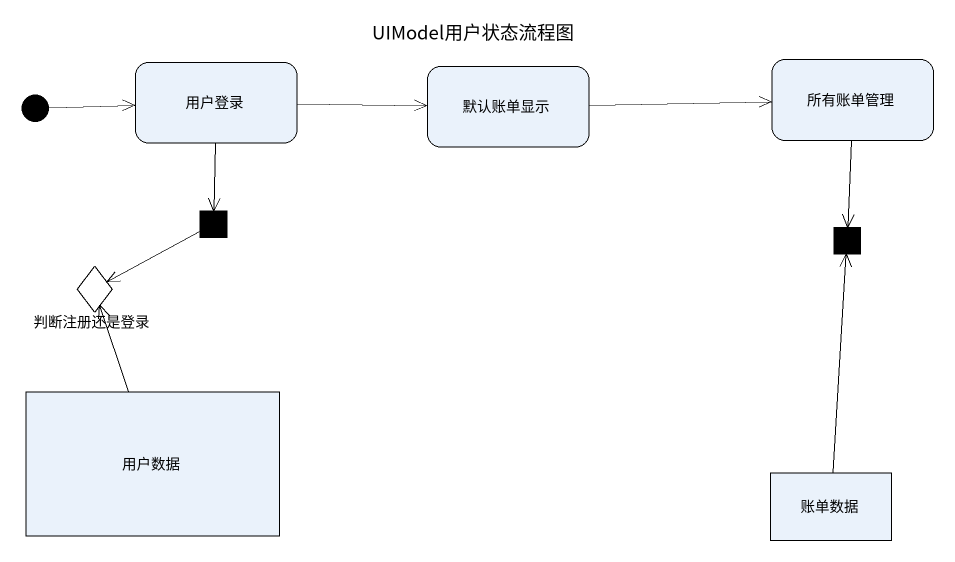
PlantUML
@startuml
title UIModel用户状态流程图
hide empty description
state 用户登录
state 默认账单显示
state 所有账单管理
state fork1 <<fork>>
state fork2 <<join>>
state 判断注册还是登录 <<choice>>
state 用户数据 <<object>>
state 账单数据 <<object>>
[*] -right-> 用户登录
用户登录 -right-> 默认账单显示
用户登录 --> fork1
默认账单显示 -right-> 所有账单管理
所有账单管理 --> fork2
fork1 -left-> 判断注册还是登录
用户数据 -up-> 判断注册还是登录
账单数据 -up-> fork2
@enduml
